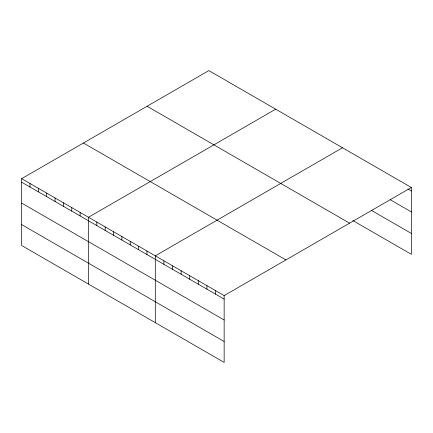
<?xml version="1.0" encoding="UTF-8"?>
<svg xmlns="http://www.w3.org/2000/svg" width="433" height="433" viewBox="0 0 433 433"><rect width="100%" height="100%" fill="white"/><g stroke="black" fill="none" stroke-linecap="round" stroke-linejoin="round"><path stroke-width="0.65" d="M352.83 220.538L411.35 254.323L411.35 187.505L208.852 70.595L21.65 178.677L21.65 245.495L224.148 362.405L224.148 295.587L411.35 187.505M275.68 109.176L88.473 217.258L88.473 284.075M342.503 147.756L155.295 255.838L155.295 322.655M407.908 189.032L411.35 191.023M390.122 199.656L411.35 211.91M371.189 210.243L411.35 233.43M147.079 106.264L349.572 223.174M83.428 143.009L285.921 259.919M21.65 178.677L224.148 295.587M21.65 182.196L224.148 299.1M21.65 203.082L224.148 319.992M21.65 224.603L224.148 341.513M215.537 290.619L215.537 294.131M206.931 285.65L206.931 289.163M198.325 280.681L198.325 284.194M189.719 275.713L189.719 279.225M181.113 270.744L181.113 274.262M172.507 265.775L172.507 269.294M163.901 260.807L163.901 264.325M146.944 251.016L146.944 254.534M138.592 246.193L138.592 249.711M130.236 241.37L130.236 244.889M121.884 236.548L121.884 240.066M113.533 231.725L113.533 235.243M105.181 226.903L105.181 230.421M96.824 222.08L96.824 225.598M80.121 212.435L80.121 215.953M71.77 207.613L71.77 211.131M63.413 202.79L63.413 206.308M55.061 197.968L55.061 201.486M46.71 193.145L46.71 196.663M38.358 188.323L38.358 191.841M30.001 183.5L30.001 187.018"/></g></svg>
